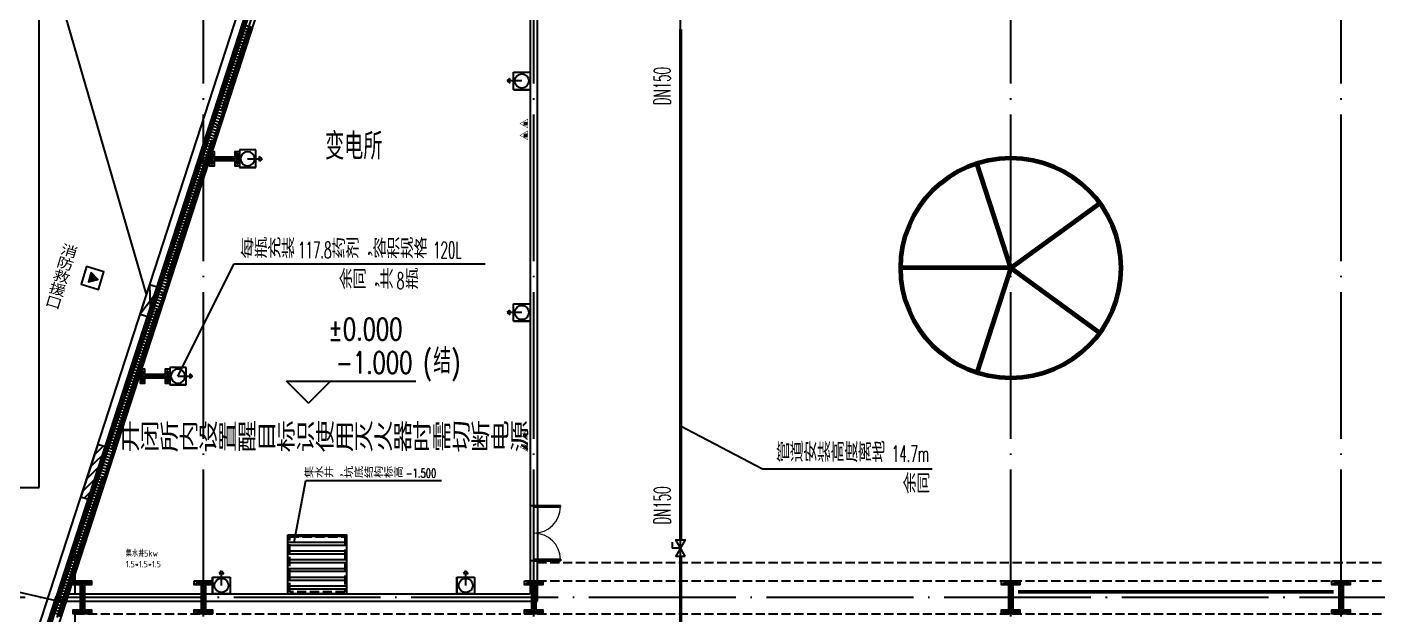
# Model space of a CAD drawing. Extents: x -452079 to 117456, y 3902 to 836955.
# Drawn here: x -308699 to -271886, y 458153 to 474173 of the extents above; entities that cross this region are included whole.
import ezdxf

# ---------------------------------------------------------------- set-up
doc = ezdxf.new("R2010")
doc.units = 0
doc.header["$LTSCALE"] = 1000
doc.header["$MEASUREMENT"] = 0
for name, pattern in [('CENTER', [2, 1.25, -0.25, 0.25, -0.25]), ('DASH', [0.35, 0.25, -0.1]), ('DOTE', [2.42, 2, -0.2, 0.02, -0.2])]:
    doc.linetypes.add(name, pattern=pattern)
for name, color, linetype in [('0辅助线', 1, 'Continuous'), ('99平面图例外参$0$A-HATCH-2', 251, 'Continuous'), ('A-AXIS-DOTE', 14, 'DOTE'), ('A-AXIS-SYMB', 3, 'Continuous'), ('A-HATCH-2', 251, 'Continuous'), ('A-LIN-V', 9, 'Continuous'), ('A-SFCE', 30, 'Continuous'), ('A-TEXT', 61, 'Continuous'), ('A-WINDOW', 140, 'Continuous'), ('A-防火门窗', 1, 'Continuous'), ('AS-COLN', 6, 'Continuous'), ('AS-WALL', 40, 'Continuous'), ('EVALVE_喷淋', 7, 'Continuous'), ('PUB_TEXT', 7, 'Continuous'), ('RP-N2-01$0$$0$A-WIND-J', 1, 'Continuous'), ('RP-N2-01$0$A-WIND-J', 3, 'Continuous'), ('SB_ZF灭火器', 90, 'Continuous'), ('TEXT_喷淋', 6, 'Continuous'), ('TWT_LEAD', 3, 'Continuous'), ('TWT_TEXT', 7, 'Continuous'), ('TWT_ZF文字', 3, 'Continuous'), ('WALL', 2, 'Continuous'), ('建-墙-幕', 4, 'Continuous'), ('建-标高', 3, 'Continuous'), ('电器及管线', 6, 'Continuous'), ('管网及电器', 6, 'Continuous'), ('管道', 2, 'Continuous')]:
    doc.layers.add(name, color=color, linetype=linetype)
doc.layers.add('A-云线2', color=3, linetype='Continuous', plot=False)
doc.layers.add('Gps-ZF喷淋', color=6, linetype='TG_ZP', lineweight=60)
doc.layers.add('柱间支撑', color=6, linetype='CENTER', lineweight=0)
doc.styles.add('_TCH_DIM', font='SIMPLEX', dxfattribs={"width": 0.75, "bigfont": '@1HZTXT'})
doc.styles.add('_TWT_PIPEDN', font='SIMPLEX', dxfattribs={"width": 0.65, "height": 3.5, "bigfont": 'HZTXT'})
doc.styles.add('A-AREA', font='SIMPLEX', dxfattribs={"bigfont": 'GBCBIG'})
doc.styles.add('A-STANDARD', font='SIMPLEX', dxfattribs={"bigfont": 'GBCBIG'})
doc.styles.get("Standard").update_dxf_attribs({"font": 'gbenor.shx', "bigfont": 'gbcbig.shx'})
doc.styles.add('TG_LINETYPE', font='SIMPLEX', dxfattribs={"width": 0.8, "height": 3.5, "bigfont": 'HZTXT'})
doc.linetypes.add('TG_ZP', pattern='A,3,-0.6,["ZP",TG_LINETYPE,S=0.1,R=0,X=-0.52,Y=-0.15],0', length=3.6)

# ---------------------------------------------------------------- blocks, each defined once
blk = doc.blocks.new('A$C7AE97A1D')
at = {"layer": '电器及管线', "color": 1}
blk.add_line((335, 339), (335, 10), dxfattribs=at)
at = {"layer": '管网及电器', "color": 1}
for p, q in [((95, 113), (95, 563)), ((95, 563), (575, 563)), ((575, 113), (575, 563)), ((575, 563), (575, 113)), ((575, 113), (95, 113))]:
    blk.add_line(p, q, dxfattribs=at)
blk.add_circle((335, 338, 6), 193, dxfattribs=at)
at = {"layer": '管道', "color": 2}
for p, q in [((335, -57), (271, 10)), ((399, 10), (271, 10)), ((335, -57), (399, 10))]:
    blk.add_line(p, q, dxfattribs=at)
blk = doc.blocks.new('灭火器')
at = {"layer": 'SB_ZF灭火器', "linetype": 'Continuous'}
h = blk.add_hatch(dxfattribs=at)
h.set_pattern_fill('ANSI31', color=2, scale=129.330432, angle=270, style=0)
h.set_pattern_definition([(45, (-52311.885, -36576.92), (11.431303, -11.431303), [])])
h.paths.add_polyline_path([(84, 23), (84, 107), (159, 107), (159, 23)])
h = blk.add_hatch(dxfattribs=at)
h.set_pattern_fill('ANSI31', color=2, scale=129.330432, angle=270, style=0)
h.set_pattern_definition([(45, (-52634.426, -36576.92), (11.431303, -11.431303), [])])
h.paths.add_polyline_path([(407, 23), (407, 107), (481, 107), (481, 23)])
at = {"layer": 'SB_ZF灭火器', "color": 2, "linetype": 'Continuous'}
for points, const_width in [([(0, 0), (121, 210), (243, 0), (0, 0), (121, 210)], 12.9), ([(84, 23), (84, 107), (159, 107), (159, 23), (84, 23)], 7.76), ([(323, 0), (444, 210), (565, 0), (323, 0), (444, 210)], 12.9), ([(407, 23), (407, 107), (481, 107), (481, 23), (407, 23)], 7.76)]:
    blk.add_lwpolyline(points, dxfattribs=dict(at, const_width=const_width))
blk = doc.blocks.new('4324324')
at = {"layer": 'A-HATCH-2', "color": 8, "linetype": 'DASH'}
for p, q in [((-294754, 585770), (-128854, 585770)), ((-294754, 585270), (-128854, 585270)), ((-307354, 584370), (-128854, 584370))]:
    blk.add_line(p, q, dxfattribs=at)
blk = doc.blocks.new('w4324324')
at = {"layer": 'A-HATCH-2', "lineweight": 60}
for q in [(-1694760, 686605), (-1697614, 684532), (-1691907, 684532), (-1696524, 681178), (-1692997, 681178)]:
    blk.add_line((-1694760, 683605), q, dxfattribs=at)
blk.add_circle((-1694760, 683605), 3000, dxfattribs=at)
blk = doc.blocks.new('342343')
at = {"layer": 'A-LIN-V'}
blk.add_blockref('w4324324', (1066610, 81556), dxfattribs=at)
blk = doc.blocks.new('w42343243')
at = {"layer": 'A-HATCH-2', "color": 2}
blk.add_lwpolyline([(-165104, 621070), (-164604, 621070), (-164604, 620958), (-164800, 620958), (-164800, 620282), (-164604, 620282), (-164604, 620170), (-165104, 620170), (-165104, 620282), (-164908, 620282), (-164908, 620958), (-165104, 620958)], close=True, dxfattribs=at)
at = {"layer": 'AS-COLN', "color": 8}
blk.add_lwpolyline([(-165054, 621020), (-164654, 621020), (-164654, 621008), (-164850, 621008), (-164850, 620232), (-164654, 620232), (-164654, 620220), (-165054, 620220), (-165054, 620232), (-164858, 620232), (-164858, 621008), (-165054, 621008)], close=True, dxfattribs=at)
blk = doc.blocks.new('nt66')
at = {"layer": 'A-HATCH-2', "color": 2}
blk.add_lwpolyline([(-195840, 766870), (-195440, 766870), (-195440, 766758), (-195586, 766758), (-195586, 766182), (-195440, 766182), (-195440, 766070), (-195840, 766070), (-195840, 766182), (-195694, 766182), (-195694, 766758), (-195840, 766758)], close=True, dxfattribs=at)
at = {"layer": 'AS-COLN', "color": 8}
blk.add_lwpolyline([(-195790, 766820), (-195490, 766820), (-195490, 766808), (-195636, 766808), (-195636, 766132), (-195490, 766132), (-195490, 766120), (-195790, 766120), (-195790, 766132), (-195644, 766132), (-195644, 766808), (-195790, 766808)], close=True, dxfattribs=at)
blk = doc.blocks.new('42343')
at = {"rotation": 270}
for p in [(-1069746, 401130), (-1071644, 395206)]:
    blk.add_blockref('nt66', p, dxfattribs=at)
at = {"layer": 'A-WINDOW'}
for p in [(-142300, -35800), (-139000, -35800), (-130000, -35800), (-117000, -35800), (-108000, -35800)]:
    blk.add_blockref('w42343243', p, dxfattribs=at)
blk = doc.blocks.new('RP-N2-01$0$$0$xfjy')
at = {"layer": 'RP-N2-01$0$$0$A-WIND-J'}
h = blk.add_hatch(color=8, dxfattribs=at)
h.dxf.hatch_style = 1
h.paths.add_polyline_path([(1141876, -26214), (1142135, -26214), (1142005, -25989)])
at = {"layer": 'RP-N2-01$0$$0$A-WIND-J', "color": 8, "const_width": 25}
blk.add_lwpolyline([(1141755, -25889), (1141755, -26389), (1142255, -26389), (1142255, -25889)], close=True, dxfattribs=at)
at = {"layer": 'RP-N2-01$0$$0$A-WIND-J', "color": 8}
for points in [[(1141755, -26389), (1142255, -26389), (1142255, -25889), (1141755, -25889)], [(1141876, -26214), (1142135, -26214), (1142005, -25989)]]:
    blk.add_lwpolyline(points, close=True, dxfattribs=at)
blk = doc.blocks.new('RP-N2-01$0$xfjy')
at = {"layer": 'RP-N2-01$0$$0$A-WIND-J', "color": 8}
blk.add_blockref('RP-N2-01$0$$0$xfjy', (0, 0), dxfattribs=at)
blk = doc.blocks.new('99平面图例外参$0$$LinePat$填挖边坡')
at = {"color": 8}
for p, q in [((0, 0), (0, -1500)), ((300, 0), (300, -600))]:
    blk.add_line(p, q, dxfattribs=at)
blk = doc.blocks.new('42332')
at = {"layer": 'A-HATCH-2'}
h = blk.add_hatch(dxfattribs=at)
h.set_pattern_fill('ANSI32', color=256, scale=50, angle=135)
h.set_pattern_definition([(180, (0, 0), (-1e-14, -238.125), []), (180, (-79.38, 79.38), (-1e-14, -238.125), [])])
h.paths.add_polyline_path([(-305720, 587600), (-304120, 587600), (-304120, 586000), (-305720, 586000)])
at = {"layer": 'A-SFCE'}
blk.add_lwpolyline([(-305720, 587600), (-304120, 587600), (-304120, 586000), (-305720, 586000)], close=True, dxfattribs=at)
at = {"layer": 'A-SFCE', "linetype": 'DASH'}
blk.add_lwpolyline([(-305670, 587550), (-304170, 587550), (-304170, 586050), (-305670, 586050)], close=True, dxfattribs=at)
blk = doc.blocks.new('10平面$0$$DorLib2D$00000002')
for p, q in [((-0.5, 0), (-0.5, 0.4875)), ((-0.475, 0.4875), (-0.5, 0.4875)), ((-0.475, 0), (-0.475, 0.4875)), ((0.475, 0), (0.475, 0.4875)), ((0.475, 0.4875), (0.5, 0.4875)), ((0.5, 0), (0.5, 0.4875)), ((-0.5, 0), (-0.475, 0)), ((0.5, 0), (0.475, 0))]:
    blk.add_line(p, q)
at = {"lineweight": 13}
for centre, start, end in [((-0.4875, 0), 0, 88.53072), ((0.4875, 0), 91.46928, 180)]:
    blk.add_arc(centre, 0.4875, start, end, dxfattribs=at)
blk = doc.blocks.new('A$C515E426B')
at = {"layer": 'A-SFCE'}
h = blk.add_hatch(dxfattribs=at)
h.set_pattern_fill('ANSI31', color=256, scale=100)
h.set_pattern_definition([(45, (315421.76, -558363.85), (-112.2532, 112.2532), [])])
h.paths.add_polyline_path([(14929, 48869.4), (14643.7, 48962), (14178, 47536.2), (14466.1, 47442.6)])
at = {"layer": 'A-AXIS-DOTE', "color": 8, "ltscale": 2}
for p, q in [((17518.2, 716), (17518.2, 86200)), ((26518.2, 716), (26518.2, 86200)), ((30518.2, 716), (30518.2, 86196)), ((39518.2, 716), (39518.2, 86196)), ((48518.2, 716), (48518.2, 86200)), ((201422.4, 44796), (3362.4, 44796))]:
    blk.add_line(p, q, dxfattribs=at)
at = {"layer": 'A-AXIS-DOTE', "color": 8}
for p, q in [((0, 47786.1), (13574.9, 44696)), ((14018.2, 42466), (14018.2, 46256))]:
    blk.add_line(p, q, dxfattribs=at)
at = {"layer": 'A-AXIS-DOTE', "color": 8, "ltscale": 2}
blk.add_lwpolyline([(6067.3, 21233.2), (27711.2, 87940.5)], dxfattribs=at)
at = {"layer": 'A-AXIS-SYMB'}
for p, q in [((19992.4, 46296), (20307.4, 47976)), ((20307.4, 47976), (24007.2, 47976))]:
    blk.add_line(p, q, dxfattribs=at)
at = {"layer": 'A-AXIS-SYMB', "const_width": 32}
blk.add_lwpolyline([(19989.4, 46280.3, 1), (19995.3, 46311.8, 1)], format="xyb", close=True, dxfattribs=at)
at = {"layer": 'A-LIN-V'}
blk.add_line((8118.2, 27230.2), (21918.6, 69763.3), dxfattribs=at)
blk.add_lwpolyline([(7618.2, 24846), (7618.2, 27359.3), (21441.6, 69918.1), (21713.6, 69829.8)], dxfattribs=at)
at = {"layer": 'A-SFCE'}
for points in [[(13043.3, 47786.1), (13043.3, 84186.1), (11810.4, 84186.1), (0, 47786.1)], [(14929, 48869.4), (14643.7, 48962), (14178, 47536.2), (14466.1, 47442.6)]]:
    blk.add_lwpolyline(points, close=True, dxfattribs=at)
at = {"layer": 'A-云线2'}
for p, q in [((15791.2, 52512.3), (16053.6, 53320.8)), ((16342.9, 53227), (15791.2, 52512.3)), ((16080.5, 52418.5), (16053.6, 53320.8)), ((16342.9, 53227), (16080.5, 52418.5))]:
    blk.add_line(p, q, dxfattribs=at)
for points in [[(16053.6, 53320.8), (16342.9, 53227)], [(15791.2, 52512.3), (16080.5, 52418.5)]]:
    blk.add_lwpolyline(points, dxfattribs=at)
at = {"layer": 'A-防火门窗'}
for p, q in [((26418.2, 47296), (26418.2, 45796)), ((26618.2, 47296), (26618.2, 45796))]:
    blk.add_line(p, q, dxfattribs=at)
at = {"layer": 'AS-WALL'}
for p, q in [((26418.2, 70546), (26418.2, 47296)), ((26618.2, 47296), (26618.2, 70546)), ((26418.2, 47296), (26618.2, 47296)), ((26618.2, 45796), (26418.2, 45796)), ((26418.2, 45796), (26418.2, 44896)), ((26618.2, 44696), (26618.2, 45796)), ((13574.9, 44696), (26618.2, 44696)), ((13639.8, 44896), (26418.2, 44896))]:
    blk.add_line(p, q, dxfattribs=at)
at = {"layer": '建-墙-幕'}
for p, q in [((21633.2, 69855.9), (13505.7, 44806.7)), ((13537.4, 44796.4), (21664.9, 69845.6)), ((13569.1, 44786.1), (21696.6, 69835.3)), ((13600.8, 44775.9), (21728.3, 69825)), ((7818.2, 27277.7), (13507.2, 44811.5)), ((7851.5, 27272.4), (13538.9, 44801.2)), ((7884.8, 27267.1), (13570.6, 44790.9)), ((7918.2, 27261.9), (13602.4, 44780.6))]:
    blk.add_line(p, q, dxfattribs=at)
at = {"layer": '建-标高'}
for p, q in [((20381.8, 50086), (19781.8, 50686)), ((19781.8, 50686), (23301.8, 50686)), ((20381.8, 50086), (20981.8, 50686))]:
    blk.add_line(p, q, dxfattribs=at)
at = {"layer": '柱间支撑', "color": 8, "const_width": 100}
blk.add_lwpolyline([(48318.2, 44946), (39718.2, 44946)], dxfattribs=at)
at = {"layer": '99平面图例外参$0$A-HATCH-2', "color": 203, "xscale": 0.1335601097542633, "yscale": 0.1333333333333333, "zscale": 0.1333333333333333, "rotation": 252.0237134181383}
for p in [(18752.9, 60006.6), (18777.6, 60082.8), (18802.3, 60159.1), (18827.1, 60235.3), (18851.8, 60311.5), (18629.2, 59625.5), (18654, 59701.7), (18678.7, 59777.9), (18703.4, 59854.2), (18728.1, 59930.4), (18505.6, 59244.4), (18530.3, 59320.6), (18555, 59396.8), (18579.8, 59473), (18604.5, 59549.3), (18381.9, 58863.3), (18406.6, 58939.5), (18431.4, 59015.7), (18456.1, 59091.9), (18480.8, 59168.1), (18258.2, 58482.1), (18283, 58558.4), (18307.7, 58634.6), (18332.4, 58710.8), (18357.2, 58787), (18159.3, 58177.2), (18184, 58253.5), (18208.8, 58329.7), (18233.5, 58405.9), (18035.7, 57796.1), (18060.4, 57872.3), (18085.1, 57948.6), (18109.9, 58024.8), (18134.6, 58101), (17912, 57415), (17936.7, 57491.2), (17961.5, 57567.4), (17986.2, 57643.7), (18010.9, 57719.9), (17788.3, 57033.9), (17813.1, 57110.1), (17837.8, 57186.3), (17862.5, 57262.5), (17887.3, 57338.8), (17664.7, 56652.8), (17689.4, 56729), (17714.1, 56805.2), (17738.9, 56881.4), (17763.6, 56957.6), (17541, 56271.6), (17565.8, 56347.9), (17590.5, 56424.1), (17615.2, 56500.3), (17639.9, 56576.5), (17442.1, 55966.7), (17466.8, 56043), (17491.6, 56119.2), (17516.3, 56195.4), (17318.4, 55585.6), (17343.2, 55661.8), (17367.9, 55738.1), (17392.6, 55814.3), (17417.4, 55890.5), (17194.8, 55204.5), (17219.5, 55280.7), (17244.2, 55356.9), (17269, 55433.2), (17293.7, 55509.4), (17071.1, 54823.4), (17095.8, 54899.6), (17120.6, 54975.8), (17145.3, 55052), (17170, 55128.3), (16947.5, 54442.3), (16972.2, 54518.5), (16996.9, 54594.7), (17021.6, 54670.9), (17046.4, 54747.1), (16823.8, 54061.1), (16848.5, 54137.4), (16873.3, 54213.6), (16898, 54289.8), (16922.7, 54366), (16724.9, 53756.2), (16749.6, 53832.5), (16774.3, 53908.7), (16799.1, 53984.9), (16601.2, 53375.1), (16625.9, 53451.3), (16650.7, 53527.6), (16675.4, 53603.8), (16700.1, 53680), (16477.5, 52994), (16502.3, 53070.2), (16527, 53146.4), (16551.7, 53222.7), (16576.5, 53298.9), (16353.9, 52612.9), (16378.6, 52689.1), (16403.4, 52765.3), (16428.1, 52841.5), (16452.8, 52917.8), (16230.2, 52231.8), (16255, 52308), (16279.7, 52384.2), (16304.4, 52460.4), (16329.2, 52536.6), (16106.6, 51850.6), (16131.3, 51926.9), (16156, 52003.1), (16180.8, 52079.3), (16205.5, 52155.5), (16007.6, 51545.7), (16032.4, 51622), (16057.1, 51698.2), (16081.8, 51774.4), (15884, 51164.6), (15908.7, 51240.8), (15933.4, 51317.1), (15958.2, 51393.3), (15982.9, 51469.5), (15760.3, 50783.5), (15785.1, 50859.7), (15809.8, 50935.9), (15834.5, 51012.2), (15859.3, 51088.4), (15636.7, 50402.4), (15661.4, 50478.6), (15686.1, 50554.8), (15710.9, 50631), (15735.6, 50707.3), (15513, 50021.2), (15537.7, 50097.5), (15562.5, 50173.7), (15587.2, 50249.9), (15611.9, 50326.1), (15389.3, 49640.1), (15414.1, 49716.4), (15438.8, 49792.6), (15463.5, 49868.8), (15488.3, 49945), (15290.4, 49335.2), (15315.2, 49411.5), (15339.9, 49487.7), (15364.6, 49563.9), (15166.8, 48954.1), (15191.5, 49030.3), (15216.2, 49106.6), (15241, 49182.8), (15265.7, 49259), (15043.1, 48573), (15067.8, 48649.2), (15092.6, 48725.4), (15117.3, 48801.7), (15142, 48877.9), (14919.4, 48191.9), (14944.2, 48268.1), (14968.9, 48344.3), (14993.6, 48420.5), (15018.4, 48496.8), (14795.8, 47810.7), (14820.5, 47887), (14845.2, 47963.2), (14870, 48039.4), (14894.7, 48115.6), (14672.1, 47429.6), (14696.9, 47505.9), (14721.6, 47582.1), (14746.3, 47658.3), (14771.1, 47734.5), (14573.2, 47124.7), (14597.9, 47201), (14622.7, 47277.2), (14647.4, 47353.4), (14449.5, 46743.6), (14474.3, 46819.8), (14499, 46896.1), (14523.7, 46972.3), (14548.5, 47048.5), (14325.9, 46362.5), (14350.6, 46438.7), (14375.3, 46514.9), (14400.1, 46591.2), (14424.8, 46667.4), (14202.2, 45981.4), (14226.9, 46057.6), (14251.7, 46133.8), (14276.4, 46210), (14301.1, 46286.3), (14078.6, 45600.2), (14103.3, 45676.5), (14128, 45752.7), (14152.8, 45828.9), (14177.5, 45905.1), (13954.9, 45219.1), (13979.6, 45295.4), (14004.4, 45371.6), (14029.1, 45447.8), (14053.8, 45524), (13856, 44914.2), (13880.7, 44990.5), (13905.4, 45066.7), (13930.2, 45142.9), (13732.3, 44533.1), (13757, 44609.3), (13781.8, 44685.6), (13806.5, 44761.8), (13831.2, 44838), (13658.1, 44304.4), (13682.8, 44380.7), (13707.6, 44456.9)]:
    blk.add_blockref('99平面图例外参$0$$LinePat$填挖边坡', p, dxfattribs=at)
at = {"layer": 'A-LIN-V', "rotation": 90}
blk.add_blockref('342343', (804678.8, 681921), dxfattribs=at)
at = {"layer": 'A-SFCE'}
blk.add_blockref('42332', (325538.2, -541104), dxfattribs=at)
at = {"layer": 'A-WINDOW'}
for name in ['42343', '4324324']:
    blk.add_blockref(name, (321372.4, -540024), dxfattribs=at)
at = {"layer": 'A-防火门窗', "xscale": 1500, "yscale": 1500, "zscale": 199.9999999999998, "rotation": 269.999999997706}
blk.add_blockref('10平面$0$$DorLib2D$00000002', (26518.2, 46546), dxfattribs=at)
at = {"layer": 'RP-N2-01$0$A-WIND-J', "rotation": 253.2410415830264}
blk.add_blockref('RP-N2-01$0$xfjy', (368816.3, 1139461.9, 0), dxfattribs=at)
at = {"layer": 'A-TEXT', "color": 8, "style": '_TCH_DIM'}
blk.add_text('消防救援口', height=384.1, rotation=253.24104, dxfattribs=at).set_placement((13711, 54477.4, 0))
at = {"layer": 'A-防火门窗', "style": 'A-AREA'}
blk.add_text('变电所', height=723.4, dxfattribs=at).set_placement((20832.4, 56726))
at = {"layer": 'PUB_TEXT', "width": 0.705882}
for s, height, style, p in [('%%P0.000', 595, 'A-STANDARD', (20921.8, 51806)), ('(', 595, 'A-STANDARD', (23501.8, 50896)), (')', 595, 'A-STANDARD', (24273.3, 50896)), ('-1.000', 595, 'A-STANDARD', (21121.8, 50896)), ('-1.500', 238, '_TCH_DIM', (23028.4, 48060))]:
    blk.add_text(s, height=height, dxfattribs=dict(at, style=style)).set_placement(p)
at = {"layer": 'PUB_TEXT'}
for s, height, style, p in [('结', 675.2, 'A-STANDARD', (23781.8, 50896)), ('集水井，坑底结构标高', 270.07, '_TCH_DIM', (20259.4, 48060))]:
    blk.add_text(s, height=height, dxfattribs=dict(at, style=style)).set_placement(p)
blk = doc.blocks.new('$EVALVE$00000030')
for p in [(0, 0), (87, 124)]:
    blk.add_line(p, (0, 124))
blk.add_lwpolyline([(-125, -72), (125, 72), (125, -72), (-125, 72)], close=True)
for p in [(-125, 0), (125, 0)]:
    blk.add_point(p)

msp = doc.modelspace()

# ---------------------------------------------------------------- linework, layer by layer
at = {"layer": 'Gps-ZF喷淋', "const_width": 90}
for points in [[(-290891.68, 460201.91), (-290891.68, 474114.21)], [(-290891.68, 456621.48), (-290891.68, 459751.22)]]:
    msp.add_lwpolyline(points, dxfattribs=at)
at = {"layer": 'TWT_LEAD'}
for p, q in [((-305446.31, 466889.12), (-308394.35, 477066.24)), ((-304586.28, 464658.76), (-303054.86, 467716.72)), ((-303054.86, 467716.72), (-296217.88, 467716.72)), ((-290891.68, 463303.28), (-288658.59, 462135.89)), ((-288658.59, 462135.89), (-284038.74, 462135.89))]:
    msp.add_line(p, q, dxfattribs=at)

# ---------------------------------------------------------------- block references
at = {"layer": '0辅助线'}
for p, rotation in [((-295554.9, 473038.25), 270), ((-295554.9, 466729.83), 270), ((-303066.2, 459295.67), 180), ((-296408.9, 459295.67), 180)]:
    msp.add_blockref('A$C7AE97A1D', p, dxfattribs=dict(at, rotation=rotation))
at = {"layer": '0辅助线', "xscale": -1, "rotation": 90}
for p in [(-302350.47, 470917.74), (-304248.06, 464993.96)]:
    msp.add_blockref('A$C7AE97A1D', p, dxfattribs=at)
at = {"layer": 'EVALVE_喷淋', "xscale": 1.8, "yscale": 1.8, "zscale": 1.8, "rotation": 90}
msp.add_blockref('$EVALVE$00000030', (-290891.68, 459976.56), dxfattribs=at)
at = {"layer": 'SB_ZF灭火器', "rotation": 90}
for p in [(-295053.72, 471099.36), (-295053.72, 462610.81)]:
    msp.add_blockref('灭火器', p, dxfattribs=at)
at = {"layer": 'WALL'}
msp.add_blockref('A$C515E426B', (-321409.86, 413836.46), dxfattribs=at)

# ---------------------------------------------------------------- texts
at = {"layer": 'TEXT_喷淋', "style": '_TWT_PIPEDN', "width": 0.52}
for p in [(-291166.68, 472047.53), (-291166.68, 460620.62)]:
    msp.add_text('DN150', height=450, rotation=90, dxfattribs=at).set_placement(p)
at = {"layer": 'TWT_LEAD', "color": 7, "style": '_TCH_DIM'}
for s, height, width, p in [('每瓶充装', 520.866, 0.75, (-302888.43, 467874.22)), ('117.8', 446.25, 0.529412, (-301313.43, 467874.22)), ('药剂，容积规格', 520.866, 0.75, (-300390.93, 467874.22)), ('120L', 446.25, 0.529412, (-297634.68, 467874.22)), ('余同，共', 520.866, 0.75, (-300199.9, 467034.22)), ('瓶', 520.87, 0.75, (-298399.9, 467034.22)), ('8', 446.25, 0.529412, (-298624.9, 467034.22)), ('管道安装高度离地', 520.866, 0.75, (-288283.74, 462322.48)), ('14.7m', 446.25, 0.529412, (-285133.74, 462322.48)), ('余同', 520.866, 0.75, (-284838.23, 461468.37))]:
    msp.add_text(s, height=height, dxfattribs=dict(at, width=width)).set_placement(p)
at = {"layer": 'TWT_TEXT'}
for s, height, p in [('集水井', 168.794, (-306008.83, 459743.19)), ('1.5kw', 175, (-305640.21, 459743.19)), ('1.5*1.5*1.5', 175, (-306008.83, 459451.9))]:
    msp.add_text(s, height=height, dxfattribs=at).set_placement(p)
at = {"layer": 'TWT_ZF文字', "style": '_TCH_DIM', "width": 0.75}
msp.add_text('开闭所内设置醒目标识使用灭火器时需切断电源', height=744.0945, dxfattribs=at).set_placement((-306153.66, 462613.07))

doc.saveas('drawing.dxf')
